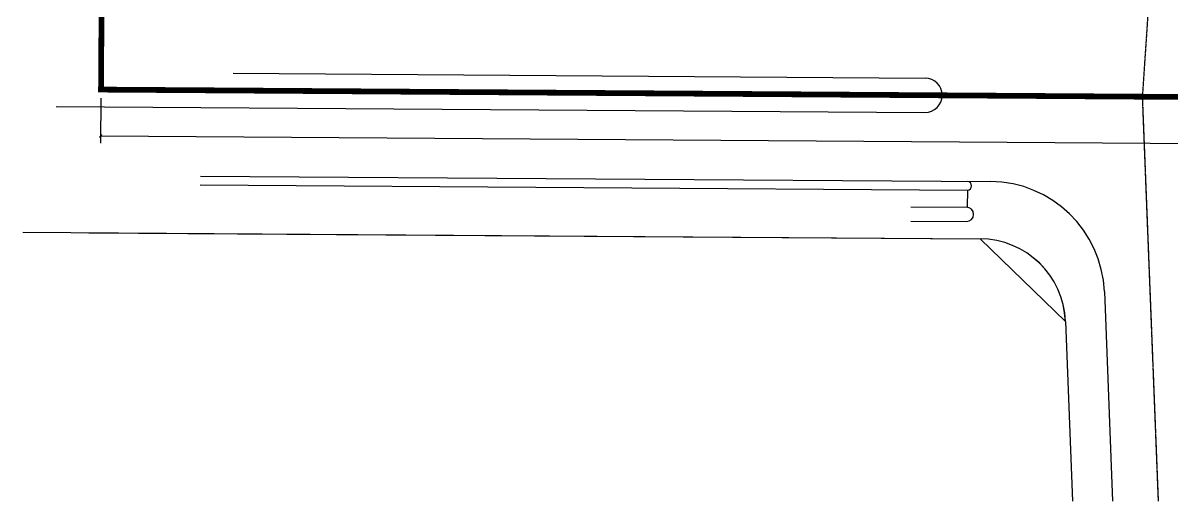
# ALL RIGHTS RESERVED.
# Model space of a CAD drawing. Header units: inches. Extents: x 12502 to 585460, y 5002 to 415502.
# Drawn here: x 12502 to 213071, y 5002 to 88458 of the extents above; entities that cross this region are included whole.
import ezdxf

# ---------------------------------------------------------------- set-up
doc = ezdxf.new("R2010")
doc.units = ezdxf.units.IN
doc.header["$MEASUREMENT"] = 0
doc.linetypes.add('ACAD_ISO04W100', pattern=[30, 24, -3, 0, -3])
doc.linetypes.add('X-A7-L1-PLAN$0$DOTE', pattern=[2.42, 2, -0.2, 0.02, -0.2])
for name, color, linetype in [('@YL', 2, 'Continuous'), ('DL_道路中线_干道网_', 4, 'ACAD_ISO04W100'), ('DL_道路红线_干道网_', 6, 'Continuous'), ('PUB_DIM', 3, 'Continuous')]:
    doc.layers.add(name, color=color, linetype=linetype)
doc.styles.add('DIM_FONT', font='superos.shx', dxfattribs={"width": 0.8, "bigfont": 'haiwenzw.shx'})
doc.dimstyles.new('DIMN500', dxfattribs={"dimscale": 5, "dimtxt": 300, "dimasz": 100, "dimexe": 250, "dimexo": 300, "dimgap": 150, "dimtad": 1, "dimdec": 0, "dimzin": 0, "dimdsep": 46, "dimtxsty": 'DIM_FONT', "dimblk": 'ARCHTICK', "dimcen": 0.09, "dimclrt": 7, "dimazin": 2, "dimtfac": 1, "dimtdec": 0, "dimtix": 1, "dimtmove": 2, "dimatfit": 3, "dimldrblk": 'ARCHTICK', "dimfxl": 1, "dimtolj": 1, "dimtzin": 0, "dimarcsym": 0})

# ---------------------------------------------------------------- blocks, each defined once
blk = doc.blocks.new('_ArchTick')
at = {"color": 0, "linetype": 'ByBlock', "const_width": 0.4}
blk.add_lwpolyline([(-0.5, -0.5), (0.5, 0.5)], dxfattribs=at)
blk = doc.blocks.new('*D239')
at = {"layer": 'Defpoints', "color": 0, "transparency": 16777216}
for p in [(26123, 76828), (521609, 73449), (521554, 65353)]:
    blk.add_point(p, dxfattribs=at)
at = {"layer": 'PUB_DIM', "color": 0, "lineweight": -2, "transparency": 16777216}
for p, q in [((26112, 75328), (26059, 67483)), ((521599, 71949), (521545, 64103)), ((26067, 68733), (521554, 65353))]:
    blk.add_line(p, q, dxfattribs=at)
at = {"layer": 'PUB_DIM', "color": 0, "lineweight": -2, "transparency": 16777216, "xscale": 500, "yscale": 500, "zscale": 500}
for p, rotation in [((26067, 68733), 179.609202194531), ((521554, 65353), 359.6092021945309)]:
    blk.add_blockref('_ArchTick', p, dxfattribs=dict(at, rotation=rotation))
at = {"layer": 'PUB_DIM', "color": 7, "transparency": 16777216, "insert": (273821, 68543), "char_height": 1500, "attachment_point": 5, "rotation": 359.6092, "style": 'DIM_FONT'}
blk.add_mtext('\\A1;495.5M', dxfattribs=at)

msp = doc.modelspace()

# ---------------------------------------------------------------- linework, layer by layer
at = {"layer": '@YL', "color": 1, "linetype": 'X-A7-L1-PLAN$0$DOTE', "ltscale": 2.5, "const_width": 1000}
msp.add_lwpolyline([(521608.9, 73448.8), (528262, 368502.5), (229244, 388843.2), (219696.8, 248494.8), (61243.9, 250686.9), (26304.7, 103523.4), (26122.6, 76828.4)], close=True, dxfattribs=at)
at = {"layer": 'DL_道路中线_干道网_', "color": 8, "ltscale": 0.04}
for p, q in [((207934.8, 75587.9), (210410.6, 112098.4)), ((210705.8, 5002.1), (207927, 75588.4))]:
    msp.add_line(p, q, dxfattribs=at)
at = {"layer": 'DL_道路中线_干道网_'}
msp.add_line((210713.6, 5002.1), (207934.9, 75588.3), dxfattribs=at)
at = {"layer": 'DL_道路红线_干道网_', "color": 8}
for p, q in [((49213.4, 79667.9), (169987.2, 78844.9)), ((18298.2, 73878.4), (169946.4, 72845.1)), ((43456.4, 60209.8), (177346.2, 59296.6)), ((43466.7, 61709.8), (181412.4, 60768.9)), ((177346.2, 59296.6), (177324.2, 56291.9)), ((167488.9, 56363.8), (177314.1, 56291.9)), ((167471.9, 53863.8), (177196, 53797.5)), ((12502.3, 51920.8), (179573.1, 50781.2)), ((24019.8, 51842.2), (179581, 50781.1)), ((194459.2, 36371.6), (179573.1, 50781.2)), ((194467.1, 36371.5), (179581, 50781.1)), ((201260.5, 41556.1), (202699.6, 5002.1)), ((194459.2, 36371.6), (195694.1, 5002.1)), ((194467.1, 36371.5), (195702, 5002.1))]:
    msp.add_line(p, q, dxfattribs=at)
for centre, radius, start, end in [((169966.8, 75845), 3000, 269.609582, 89.609582), ((177346.2, 60046.6), 750, 270, 90), ((181276, 40769.4), 20000, 2.254405, 89.609202), ((177196, 55047.5), 1250, 270, 90), ((179470.8, 35781.6), 15000, 2.254405, 89.609202), ((179478.7, 35781.5), 15000, 2.254405, 89.609202)]:
    msp.add_arc(centre, radius, start, end, dxfattribs=at)

# ---------------------------------------------------------------- dimensions: what is measured, and where the dimension line sits
at = {"layer": 'PUB_DIM'}
dim = msp.add_aligned_dim(p1=(26122.6, 76828.4), p2=(521608.9, 73448.8), distance=-8096, text='495.5M', dimstyle='DIMN500', dxfattribs=at)
dim.commit()
dim.dimension.update_dxf_attribs({"geometry": '*D239', "text_midpoint": (273820.7, 68542.7)})

doc.saveas('drawing.dxf')
